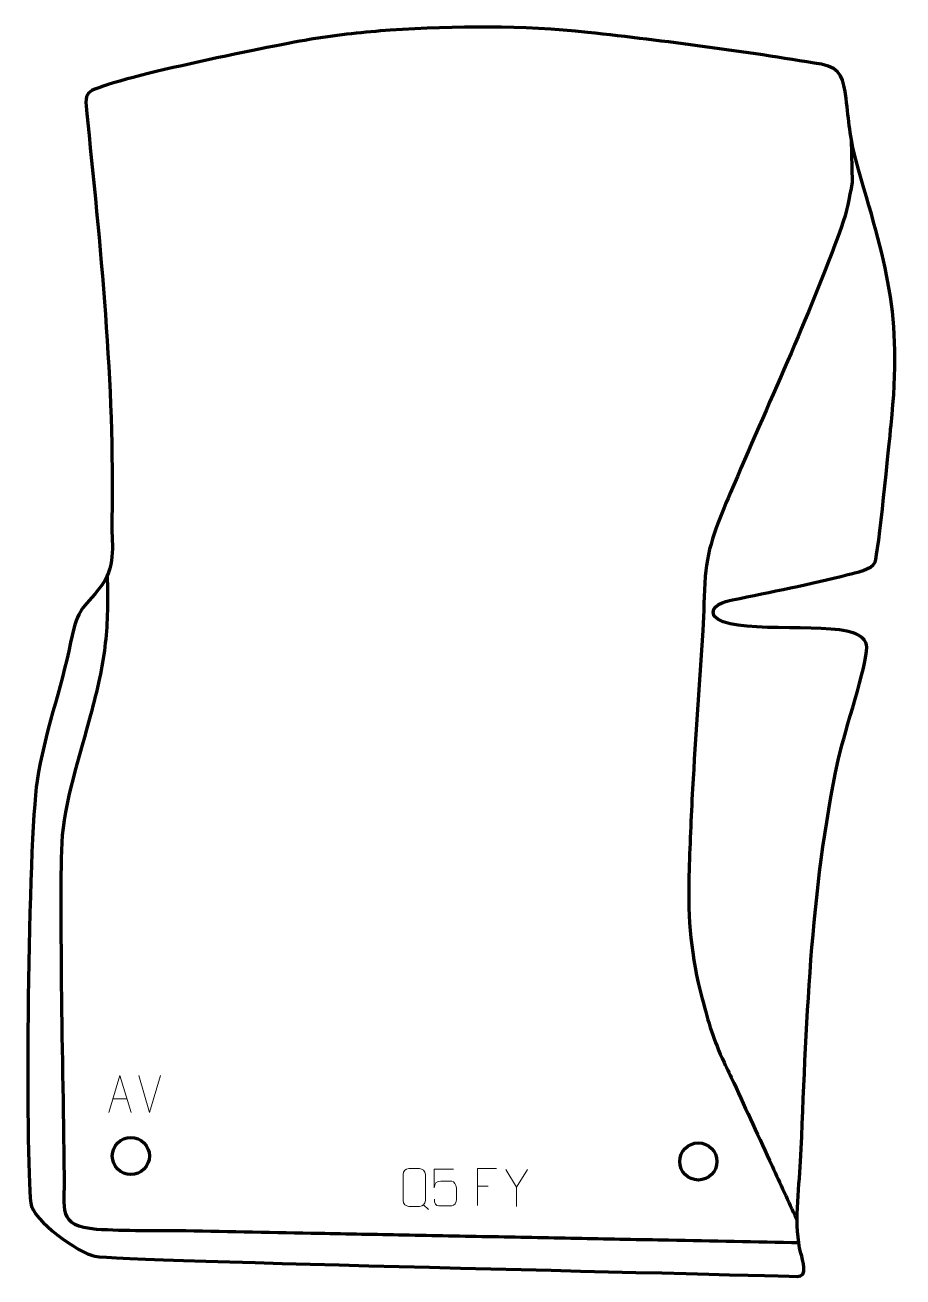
# Model space of a CAD drawing. Header units: millimetres. Extents: x -561 to 31, y 56 to 899.
import ezdxf

# ---------------------------------------------------------------- set-up
doc = ezdxf.new("R2010")
doc.units = ezdxf.units.MM
doc.header["$MEASUREMENT"] = 0
doc.layers.add('layer 2', color=7, linetype='Continuous')
doc.layers.add('layer 3', color=7, linetype='Continuous')

msp = doc.modelspace()

# ---------------------------------------------------------------- linework, layer by layer
at = {"layer": 'layer 2', "color": 142, "lineweight": 200}
for centre in [(-489.5741, 137.236), (-107.2513, 133.5317)]:
    msp.add_ellipse(centre, major_axis=(0, 12.5), ratio=1, dxfattribs=at)
at = {"layer": 'layer 2', "color": 142, "lineweight": 158}
for points, knots in [([(-4.1944, 822.171), (-4.1944, 822.171), (-3.5035, 793.5031), (-3.5035, 793.5031), (-3.5035, 793.5031), (-5.8462, 781.5221), (-6.8086, 774.4677), (-11.0375, 762.6899), (-11.0375, 762.6899), (-33.1707, 701.3422), (-60.4487, 643.7635), (-85.7346, 583.9253), (-85.7346, 583.9253), (-93.591, 565.3332), (-101.2018, 548.0703), (-102.5761, 527.7102), (-102.5761, 527.7102), (-103.3823, 515.7663), (-103.5534, 503.4468), (-104.2785, 491.3432), (-104.2785, 491.3432), (-106.4101, 455.7578), (-109.2066, 420.2226), (-111.1565, 384.6238), (-111.1565, 384.6238), (-112.2093, 365.1074), (-113.0625, 345.6029), (-113.5899, 326.0646), (-113.5899, 326.0646), (-114.391, 295.7945), (-112.2922, 272.4919), (-104.6667, 243.0921), (-104.6667, 243.0921), (-100.2838, 226.7837), (-97.1642, 215.652), (-89.894, 200.2088), (-89.894, 200.2088), (-87.7576, 195.6706), (-85.5575, 191.1674), (-83.4362, 186.6206), (-83.4362, 186.6206), (-74.8405, 167.9358), (-66.2003, 149.2714), (-57.6014, 130.588), (-57.6014, 130.588), (-52.1496, 118.7405), (-46.6978, 106.8929), (-41.246, 95.0454), (-41.246, 95.0454), (-41.246, 95.0454), (-40.617, 93.6784), (-40.617, 93.6784)], [0, 0, 0, 0, 0.07142857, 0.07142857, 0.07142857, 0.07142857, 0.14285714, 0.14285714, 0.14285714, 0.14285714, 0.21428571, 0.21428571, 0.21428571, 0.21428571, 0.28571429, 0.28571429, 0.28571429, 0.28571429, 0.35714286, 0.35714286, 0.35714286, 0.35714286, 0.42857143, 0.42857143, 0.42857143, 0.42857143, 0.5, 0.5, 0.5, 0.5, 0.57142857, 0.57142857, 0.57142857, 0.57142857, 0.64285714, 0.64285714, 0.64285714, 0.64285714, 0.71428571, 0.71428571, 0.71428571, 0.71428571, 0.78571429, 0.78571429, 0.78571429, 0.78571429, 0.85714286, 0.85714286, 0.85714286, 0.85714286, 1, 1, 1, 1]), ([(-38.8569, 78.697), (-68.3297, 79.2702), (-97.8025, 79.8434), (-127.2753, 80.4166), (-127.2753, 80.4166), (-146.7573, 80.7955), (-166.2394, 81.1744), (-185.7214, 81.5533), (-185.7214, 81.5533), (-195.7122, 81.7476), (-205.7029, 81.9419), (-215.6937, 82.1362), (-215.6937, 82.1362), (-225.6845, 82.3305), (-235.6753, 82.5248), (-245.6661, 82.7191), (-245.6661, 82.7191), (-265.6476, 83.1077), (-285.6292, 83.4963), (-305.6108, 83.8849), (-305.6108, 83.8849), (-324.5932, 84.2541), (-343.5757, 84.6233), (-362.5582, 84.9925), (-362.5582, 84.9925), (-392.5306, 85.5754), (-422.5029, 86.1583), (-452.4752, 86.7412), (-452.4752, 86.7412), (-472.0058, 87.0758), (-493.4162, 86.4314), (-512.6829, 87.7862), (-512.6829, 87.7862), (-539.4163, 89.666), (-534.0292, 101.9373), (-534.2973, 123.4851), (-534.2973, 123.4851), (-534.8674, 169.3011), (-535.7664, 215.1135), (-536.4061, 260.929), (-536.4061, 260.929), (-536.2778, 289.8942), (-537.1287, 319.6881), (-535.9298, 348.541), (-535.9298, 348.541), (-534.8927, 373.5003), (-523.1948, 409.5318), (-516.4942, 434.4099), (-516.4942, 434.4099), (-514.3, 442.6399), (-512.2448, 450.8206), (-510.4244, 459.1433), (-510.4244, 459.1433), (-507.3457, 473.566), (-505.7246, 486.9787), (-505.2555, 501.7288), (-505.2555, 501.7288), (-505.0051, 510.7804), (-505.1845, 519.8818), (-505.2569, 528.9389)], [0, 0, 0, 0, 0.0625, 0.0625, 0.0625, 0.0625, 0.125, 0.125, 0.125, 0.125, 0.1875, 0.1875, 0.1875, 0.1875, 0.25, 0.25, 0.25, 0.25, 0.3125, 0.3125, 0.3125, 0.3125, 0.375, 0.375, 0.375, 0.375, 0.4375, 0.4375, 0.4375, 0.4375, 0.5, 0.5, 0.5, 0.5, 0.5625, 0.5625, 0.5625, 0.5625, 0.625, 0.625, 0.625, 0.625, 0.6875, 0.6875, 0.6875, 0.6875, 0.75, 0.75, 0.75, 0.75, 0.8125, 0.8125, 0.8125, 0.8125, 0.875, 0.875, 0.875, 0.875, 1, 1, 1, 1])]:
    msp.add_open_spline(points, degree=3, knots=knots, dxfattribs=at)
at = {"layer": 'layer 2', "color": 250, "lineweight": 9}
for points, knots in [([(-504.3448, 166.5126), (-504.3448, 166.5126), (-496.9738, 191.4661), (-496.9738, 191.4661), (-496.9738, 191.4661), (-496.9738, 191.4661), (-489.4039, 166.5126), (-489.4039, 166.5126)], [0, 0, 0, 0, 0.33333333, 0.33333333, 0.33333333, 0.33333333, 1, 1, 1, 1]), ([(-302.2539, 128.703), (-299.8861, 128.703), (-297.5181, 128.703), (-295.1501, 128.703), (-295.1501, 128.703), (-293.1683, 128.7392), (-291.141, 127.2207), (-291.1139, 124.7391), (-291.1139, 124.7391), (-291.1142, 118.8885), (-291.1142, 113.0376), (-291.1139, 107.1862), (-291.1139, 107.1862), (-291.2561, 104.8209), (-292.9636, 103.3146), (-295.1501, 103.3036), (-295.1501, 103.3036), (-297.5241, 103.3041), (-299.8979, 103.3041), (-302.2714, 103.3036), (-302.2714, 103.3036), (-304.2313, 103.1964), (-306.2391, 105.1149), (-306.2276, 107.1686), (-306.2276, 107.1686), (-306.2273, 113.0426), (-306.2273, 118.9164), (-306.2276, 124.7898), (-306.2276, 124.7898), (-306.2233, 126.9664), (-304.4451, 128.7167), (-302.2539, 128.703)], [0, 0, 0, 0, 0.11111111, 0.11111111, 0.11111111, 0.11111111, 0.22222222, 0.22222222, 0.22222222, 0.22222222, 0.33333333, 0.33333333, 0.33333333, 0.33333333, 0.44444444, 0.44444444, 0.44444444, 0.44444444, 0.55555556, 0.55555556, 0.55555556, 0.55555556, 0.66666667, 0.66666667, 0.66666667, 0.66666667, 0.77777778, 0.77777778, 0.77777778, 0.77777778, 1, 1, 1, 1]), ([(-272.3162, 128.4577), (-272.3162, 128.4577), (-285.1679, 128.4577), (-285.1679, 128.4577), (-285.1679, 128.4577), (-285.1676, 124.2271), (-285.1676, 119.9962), (-285.1679, 115.765), (-285.1679, 115.765), (-285.1682, 119.0751), (-283.5372, 120.1469), (-280.7252, 120.2074), (-280.7252, 120.2074), (-278.2856, 120.2077), (-275.8461, 120.2077), (-273.4069, 120.2074), (-273.4069, 120.2074), (-271.7571, 120.2142), (-270.2822, 117.8337), (-270.2537, 115.765), (-270.2537, 115.765), (-270.254, 113.1777), (-270.254, 110.5901), (-270.2537, 108.0024), (-270.2537, 108.0024), (-270.2075, 106.043), (-271.7069, 103.6067), (-273.3328, 103.5482), (-273.3328, 103.5482), (-275.2893, 103.5485), (-280.1843, 103.5485), (-282.1413, 103.5482), (-282.1413, 103.5482), (-283.9868, 103.5394), (-285.0939, 105.5042), (-285.1147, 108.0553)], [0, 0, 0, 0, 0.1, 0.1, 0.1, 0.1, 0.2, 0.2, 0.2, 0.2, 0.3, 0.3, 0.3, 0.3, 0.4, 0.4, 0.4, 0.4, 0.5, 0.5, 0.5, 0.5, 0.6, 0.6, 0.6, 0.6, 0.7, 0.7, 0.7, 0.7, 0.8, 0.8, 0.8, 0.8, 1, 1, 1, 1]), ([(-243.248, 128.78), (-243.248, 128.78), (-256.122, 128.78), (-256.122, 128.78), (-256.122, 128.78), (-256.122, 128.78), (-256.122, 103.8264), (-256.122, 103.8264)], [0, 0, 0, 0, 0.33333333, 0.33333333, 0.33333333, 0.33333333, 1, 1, 1, 1]), ([(-222.3626, 128.2019), (-222.3626, 128.2019), (-229.685, 116.3032), (-229.685, 116.3032), (-229.685, 116.3032), (-229.685, 116.3032), (-229.6843, 103.2483), (-229.6843, 103.2483)], [0, 0, 0, 0, 0.33333333, 0.33333333, 0.33333333, 0.33333333, 1, 1, 1, 1])]:
    msp.add_open_spline(points, degree=3, knots=knots, dxfattribs=at)
for points in [[(-476.9853, 166.5053), (-476.9853, 166.5053), (-484.3071, 191.4589), (-484.3071, 191.4589)], [(-469.6634, 191.4589), (-469.6634, 191.4589), (-476.9852, 166.5053), (-476.9852, 166.5053)], [(-501.6222, 175.762), (-501.6222, 175.762), (-492.1265, 175.762), (-492.1265, 175.762)], [(-229.685, 116.3032), (-229.685, 116.3032), (-237.0059, 128.2019), (-237.0059, 128.2019)], [(-256.122, 116.9003), (-256.122, 116.9003), (-248.9539, 116.9003), (-248.9539, 116.9003)], [(-292.3238, 104.4016), (-292.3238, 104.4016), (-289.1136, 101.1947), (-289.1136, 101.1947)]]:
    msp.add_open_spline(points, degree=3, dxfattribs=at)
at = {"layer": 'layer 3', "color": 242, "lineweight": 158}
msp.add_open_spline([(-314.8471, 895.7388), (-270.4502, 898.5643), (-225.9084, 899.2664), (-181.6455, 894.31), (-181.6455, 894.31), (-128.5291, 888.3622), (-77.0518, 881.728), (-24.3626, 872.8076), (-24.3626, 872.8076), (-10.5379, 870.0407), (-9.5557, 862.7786), (-7.7185, 849.806), (-7.7185, 849.806), (-5.6878, 834.3551), (-5.3955, 824.103), (-1.1567, 808.5682), (-1.1567, 808.5682), (19.2564, 736.7315), (30.6087, 706.5439), (22.6101, 629.6671), (22.6101, 629.6671), (21.3491, 617.6069), (14.1384, 542.7386), (11.7726, 537.4262), (11.7726, 537.4262), (9.3738, 532.0397), (-1.1478, 530.4303), (-6.462, 529.0328), (-6.462, 529.0328), (-32.2869, 522.2415), (-58.1635, 517.4565), (-84.2402, 511.9218), (-84.2402, 511.9218), (-89.2036, 510.861), (-100.09, 508.289), (-96.4878, 500.9225), (-96.4878, 500.9225), (-86.7785, 488.587), (-22.3835, 496.4866), (-2.9956, 489.7763), (-2.9956, 489.7763), (2.4276, 487.8994), (6.2433, 484.8433), (6.2994, 479.9041), (6.2994, 479.9041), (6.427, 468.6617), (-8.8213, 422.2331), (-12.3426, 406.9238), (-12.3426, 406.9238), (-12.3426, 406.9238), (-12.9991, 403.977), (-12.9991, 403.977), (-12.9991, 403.977), (-32.0969, 315.3894), (-34.3821, 223.8103), (-38.3478, 133.4758), (-38.3478, 133.4758), (-39.3958, 114.7845), (-42.9796, 89.6043), (-38.1815, 71.7339), (-38.1815, 71.7339), (-36.9199, 67.0348), (-33.1942, 55.7173), (-40.614, 55.9904), (-40.614, 55.9904), (-87.7149, 57.7243), (-496.2403, 66.3636), (-513.7627, 69.6736), (-513.7627, 69.6736), (-525.0704, 71.8096), (-555.6791, 93.9668), (-557.0216, 105.5007), (-557.0216, 105.5007), (-560.873, 138.5894), (-559.0209, 347.7457), (-552.7187, 390.0858), (-552.7187, 390.0858), (-548.0062, 421.7458), (-536.5095, 451.6619), (-530.159, 483.2486), (-530.159, 483.2486), (-524.1729, 509.8425), (-523.8053, 502.403), (-508.8703, 522.144), (-508.8703, 522.144), (-499.1305, 537.1683), (-502.7358, 549.801), (-502.4263, 566.5526), (-502.4263, 566.5526), (-500.3857, 655.7472), (-510.2699, 752.4403), (-519.5111, 841.8673), (-519.5111, 841.8673), (-520.375, 850.1531), (-519.5753, 853.2583), (-515.7755, 855.1413), (-515.7755, 855.1413), (-496.7678, 864.5597), (-391.7416, 885.8663), (-366.6763, 889.8695), (-366.6763, 889.8695), (-349.4073, 892.6275), (-332.2982, 894.5828), (-314.8471, 895.7388)], degree=3, knots=[0, 0, 0, 0, 0.03703704, 0.03703704, 0.03703704, 0.03703704, 0.07407407, 0.07407407, 0.07407407, 0.07407407, 0.11111111, 0.11111111, 0.11111111, 0.11111111, 0.14814815, 0.14814815, 0.14814815, 0.14814815, 0.18518519, 0.18518519, 0.18518519, 0.18518519, 0.22222222, 0.22222222, 0.22222222, 0.22222222, 0.25925926, 0.25925926, 0.25925926, 0.25925926, 0.2962963, 0.2962963, 0.2962963, 0.2962963, 0.33333333, 0.33333333, 0.33333333, 0.33333333, 0.37037037, 0.37037037, 0.37037037, 0.37037037, 0.40740741, 0.40740741, 0.40740741, 0.40740741, 0.44444444, 0.44444444, 0.44444444, 0.44444444, 0.48148148, 0.48148148, 0.48148148, 0.48148148, 0.51851852, 0.51851852, 0.51851852, 0.51851852, 0.55555556, 0.55555556, 0.55555556, 0.55555556, 0.59259259, 0.59259259, 0.59259259, 0.59259259, 0.62962963, 0.62962963, 0.62962963, 0.62962963, 0.66666667, 0.66666667, 0.66666667, 0.66666667, 0.7037037, 0.7037037, 0.7037037, 0.7037037, 0.74074074, 0.74074074, 0.74074074, 0.74074074, 0.77777778, 0.77777778, 0.77777778, 0.77777778, 0.81481481, 0.81481481, 0.81481481, 0.81481481, 0.85185185, 0.85185185, 0.85185185, 0.85185185, 0.88888889, 0.88888889, 0.88888889, 0.88888889, 0.92592593, 0.92592593, 0.92592593, 0.92592593, 1, 1, 1, 1], dxfattribs=at)

doc.saveas('drawing.dxf')
